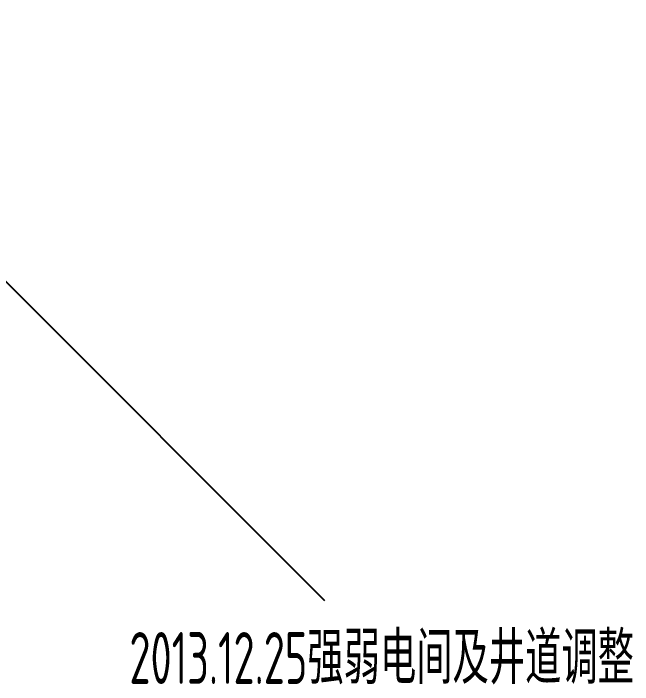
# Model space of a CAD drawing. Header units: millimetres. Extents: x 11639278 to 23698211, y -13072636 to -5537337.
# Drawn here: x 11857261 to 11870698, y -6417184 to -6402633 of the extents above; entities that cross this region are included whole.
import ezdxf
from ezdxf.enums import TextEntityAlignment as Align

# ---------------------------------------------------------------- set-up
doc = ezdxf.new("R2010")
doc.units = ezdxf.units.MM
doc.header["$LTSCALE"] = 10
doc.layers.add('A2-RI-F1$0$A-SYMB-AREA', color=4, linetype='Continuous')
doc.layers.add('A2-RI-F1$0$A-SYMB-NAME', color=4, linetype='Continuous')
doc.styles.add('A2-RI-F1$0$ECADI', font='hzs.shx', dxfattribs={"width": 0.7, "bigfont": 'hztxt.shx'})

# ---------------------------------------------------------------- blocks, each defined once
blk = doc.blocks.new('A2-RI-F1$0$5erhfh')
at = {"layer": 'A2-RI-F1$0$A-SYMB-AREA', "style": 'A2-RI-F1$0$ECADI', "width": 0.7}
blk.add_attdef('340M2', text='', height=2.5, dxfattribs=at).set_placement((0, 1.25), align=Align.MIDDLE_LEFT)
at = {"layer": 'A2-RI-F1$0$A-SYMB-NAME', "style": 'A2-RI-F1$0$ECADI', "width": 0.7}
blk.add_attdef('CHINESENAME', (-12.292, 3.087), '', height=4.5, dxfattribs=at)
blk = doc.blocks.new('A2-RI-F1')
at = {"layer": 'Defpoints', "color": 3}
blk.add_line((11851282.6, -6402633.2), (11864009.2, -6415359.8), dxfattribs=at)
at = {"layer": 'Defpoints'}
ref = blk.add_blockref('A2-RI-F1$0$5erhfh', (11862851, -6417286.9), dxfattribs=dict(at, xscale=250, yscale=250, zscale=250))
ref.add_attrib('CHINESENAME', '2013.12.25强弱电间及井道调整', (11859778, -6417170), dxfattribs={"layer": 'A2-RI-F1$0$A-SYMB-NAME', "height": 1125, "style": 'A2-RI-F1$0$ECADI', "width": 0.7})

msp = doc.modelspace()

# ---------------------------------------------------------------- block references
msp.add_blockref('A2-RI-F1', (0, 0))

doc.saveas('drawing.dxf')
